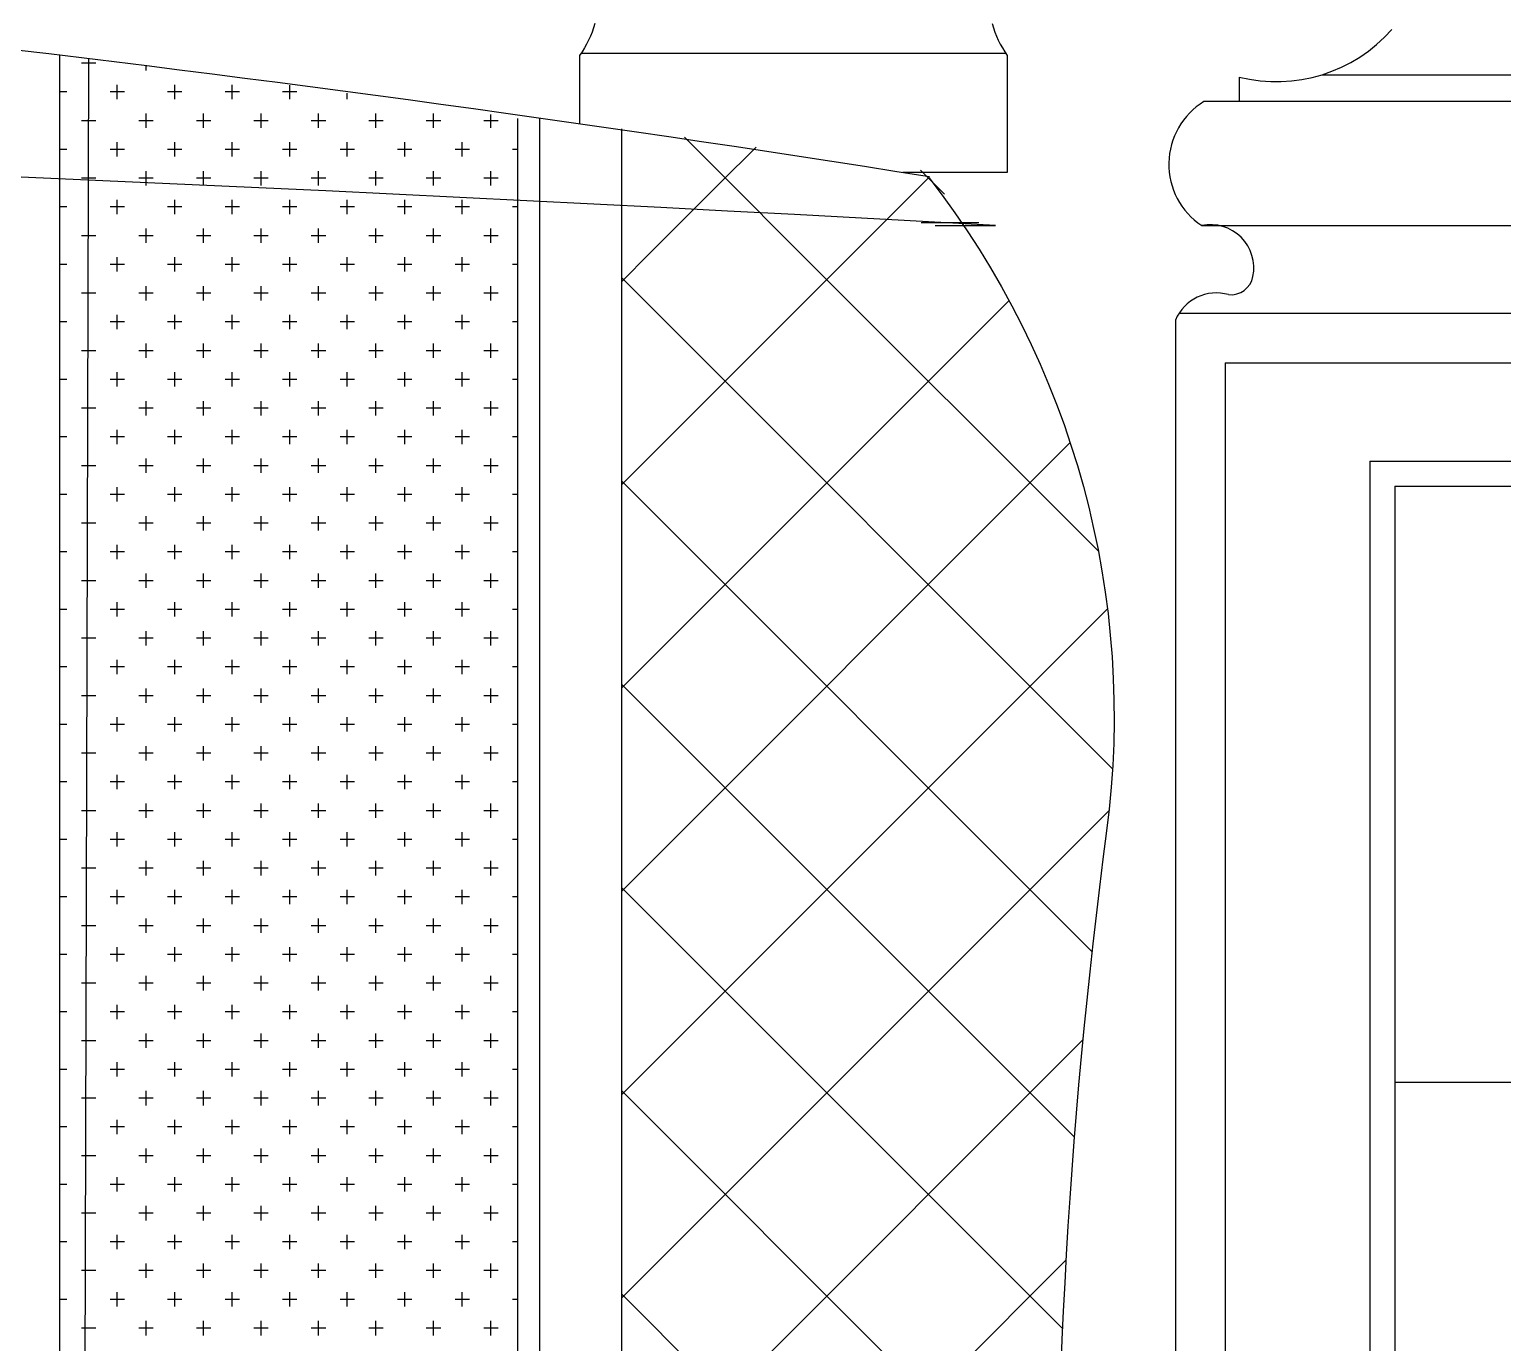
# Model space of a CAD drawing. Header units: inches. Extents: x 18.5 to 61, y 8.5 to 33.3.
# Drawn here: x 30.5342 to 30.8309, y 25.8211 to 26.0855 of the extents above; entities that cross this region are included whole.
import ezdxf

# ---------------------------------------------------------------- set-up
doc = ezdxf.new("R2010")
doc.units = ezdxf.units.IN
doc.header["$MEASUREMENT"] = 0
for name, color, linetype in [('02', 2, 'Continuous'), ('1', 1, 'Continuous'), ('4', 4, 'Continuous')]:
    doc.layers.add(name, color=color, linetype=linetype)

msp = doc.modelspace()

# ---------------------------------------------------------------- linework, layer by layer
at = {"layer": '02'}
for p, q in [((30.5402739370453, 26.08024508146543), (30.5402739370453, 25.56040659554044)), ((30.54614890285086, 26.07952593445868), (30.54470192047086, 25.56040659554044)), ((30.5475958854637, 26.07867800352603), (30.54470192047086, 26.07867800352603)), ((30.55772476328787, 26.0772310209714), (30.55772476328787, 26.07807404974216)), ((30.7945470187093, 26.07636230990381), (31.33278815110464, 26.07636230990381)), ((30.5519368333022, 26.0714430907529), (30.5519368333022, 26.07433705586215)), ((30.5635126937392, 26.0714430907529), (30.5635126937392, 26.07433705586215)), ((30.57508855417621, 26.0714430907529), (30.57508855417621, 26.07433705586215)), ((30.58666441461321, 26.0714430907529), (30.58666441461321, 26.07424137067489)), ((30.77783505699847, 26.07589091431789), (30.77783505699847, 26.07097888878986)), ((30.54180795524519, 26.07289007330753), (30.5402739370453, 26.07289007330753)), ((30.5533838156822, 26.07289007330753), (30.55048985068936, 26.07289007330753)), ((30.56495967611921, 26.07289007330753), (30.56206571112637, 26.07289007330753)), ((30.57653553655621, 26.07289007330753), (30.57364157156337, 26.07289007330753)), ((30.58811139722605, 26.07289007330753), (30.58521743200038, 26.07289007330753)), ((30.59824027505022, 26.0714430907529), (30.59824027505022, 26.07262692110005)), ((31.35658384870988, 26.07097888878986), (30.77075132087123, 26.07097888878986)), ((30.55772476328787, 26.06565516050529), (30.55772476328787, 26.06854912561455)), ((30.56930062395771, 26.06565516050529), (30.56930062395771, 26.06854912561455)), ((30.58087648439471, 26.06565516050529), (30.58087648439471, 26.06854912561455)), ((30.59245234483172, 26.06565516050529), (30.59245234483172, 26.06854912561455)), ((30.60402820526872, 26.06565516050529), (30.60402820526872, 26.06854912561455)), ((30.61560406570573, 26.06565516050529), (30.61560406570573, 26.06854912561455)), ((30.62717992637556, 26.06565516050529), (30.62717992637556, 26.06838667926701)), ((30.63254039210517, 26.06756918136586), (30.63254039210517, 25.56040659554044)), ((30.6369683752979, 26.06759616079132), (30.6369683752979, 25.56040659554044)), ((30.5475958854637, 26.06710214305992), (30.54470192047086, 26.06710214305992)), ((30.5591717459007, 26.06710214305992), (30.55627778090787, 26.06710214305992)), ((30.57074760657054, 26.06710214305992), (30.56785364134487, 26.06710214305992)), ((30.58232346700754, 26.06710214305992), (30.57942950178188, 26.06710214305992)), ((30.59389932744455, 26.06710214305992), (30.59100536221888, 26.06710214305992)), ((30.60547518788156, 26.06710214305992), (30.60258122265589, 26.06710214305992)), ((30.61705104831856, 26.06710214305992), (30.61415708309289, 26.06710214305992)), ((30.62862690875557, 26.06710214305992), (30.62573294376273, 26.06710214305992)), ((30.65344465628516, 26.06545046275921), (30.65344465628516, 25.56040659554044)), ((30.54180795524519, 26.06131421281231), (30.5402739370453, 26.06131421281231)), ((30.5533838156822, 26.06131421281231), (30.55048985068936, 26.06131421281231)), ((30.5519368333022, 26.05986723025769), (30.5519368333022, 26.06276119539604)), ((30.56495967611921, 26.06131421281231), (30.56206571112637, 26.06131421281231)), ((30.5635126937392, 26.05986723025769), (30.5635126937392, 26.06276119539604)), ((30.57653553655621, 26.06131421281231), (30.57364157156337, 26.06131421281231)), ((30.57508855417621, 26.05986723025769), (30.57508855417621, 26.06276119539604)), ((30.58811139722605, 26.06131421281231), (30.58521743200038, 26.06131421281231)), ((30.58666441461321, 26.05986723025769), (30.58666441461321, 26.06276119539604)), ((30.59968725766305, 26.06131421281231), (30.59679329243739, 26.06131421281231)), ((30.59824027505022, 26.05986723025769), (30.59824027505022, 26.06276119539604)), ((30.61126311810006, 26.06131421281231), (30.60836915310722, 26.06131421281231)), ((30.60981613548723, 26.05986723025769), (30.60981613548723, 26.06276119539604)), ((30.62283897853706, 26.06131421281231), (30.61994501354423, 26.06131421281231)), ((30.62139199592423, 26.05986723025769), (30.62139199592423, 26.06276119539604)), ((30.63254039210517, 26.06131421281231), (30.63152087398123, 26.06131421281231)), ((30.67540402954694, 26.05450802562616), (30.66615093976509, 26.06376111532069)), ((30.6733543054412, 26.05460486137515), (30.6805585137314, 26.06180906963625)), ((30.5475958854637, 26.05552628259381), (30.54470192047086, 26.05552628259381)), ((30.5591717459007, 26.05552628259381), (30.55627778090787, 26.05552628259381)), ((30.55772476328787, 26.05407930003918), (30.55772476328787, 26.05697326514844)), ((30.57074760657054, 26.05552628259381), (30.56785364134487, 26.05552628259381)), ((30.56930062395771, 26.05407930003918), (30.56930062395771, 26.05697326514844)), ((30.58232346700754, 26.05552628259381), (30.57942950178188, 26.05552628259381)), ((30.58087648439471, 26.05407930003918), (30.58087648439471, 26.05697326514844)), ((30.59389932744455, 26.05552628259381), (30.59100536221888, 26.05552628259381)), ((30.59245234483172, 26.05407930003918), (30.59245234483172, 26.05697326514844)), ((30.60547518788156, 26.05552628259381), (30.60258122265589, 26.05552628259381)), ((30.60402820526872, 26.05407930003918), (30.60402820526872, 26.05697326514844)), ((30.61705104831856, 26.05552628259381), (30.61415708309289, 26.05552628259381)), ((30.61560406570573, 26.05407930003918), (30.61560406570573, 26.05697326514844)), ((30.62862690875557, 26.05552628259381), (30.62573294376273, 26.05552628259381)), ((30.62717992637556, 26.05407930003918), (30.62717992637556, 26.05697326514844)), ((30.71232627413486, 26.05264998275295), (30.7153224308255, 26.05564613956)), ((30.71852181723591, 26.05231708510752), (30.71366216020909, 26.05717674219256)), ((30.65915359149006, 26.0404041473658), (30.6733543054412, 26.05460486137515)), ((30.68830202740867, 26.04161002776443), (30.67540402954694, 26.05450802562616)), ((30.70184666511853, 26.04217037388214), (30.71232627413486, 26.05264998275295)), ((30.54180795524519, 26.0497383523462), (30.5402739370453, 26.0497383523462)), ((30.5533838156822, 26.0497383523462), (30.55048985068936, 26.0497383523462)), ((30.5519368333022, 26.04829136979158), (30.5519368333022, 26.05118533490083)), ((30.56495967611921, 26.0497383523462), (30.56206571112637, 26.0497383523462)), ((30.5635126937392, 26.04829136979158), (30.5635126937392, 26.05118533490083)), ((30.57653553655621, 26.0497383523462), (30.57364157156337, 26.0497383523462)), ((30.57508855417621, 26.04829136979158), (30.57508855417621, 26.05118533490083)), ((30.58811139722605, 26.0497383523462), (30.58521743200038, 26.0497383523462)), ((30.58666441461321, 26.04829136979158), (30.58666441461321, 26.05118533490083)), ((30.59968725766305, 26.0497383523462), (30.59679329243739, 26.0497383523462)), ((30.59824027505022, 26.04829136979158), (30.59824027505022, 26.05118533490083)), ((30.61126311810006, 26.0497383523462), (30.60836915310722, 26.0497383523462)), ((30.60981613548723, 26.04829136979158), (30.60981613548723, 26.05118533490083)), ((30.62283897853706, 26.0497383523462), (30.61994501354423, 26.0497383523462)), ((30.62139199592423, 26.04829136979158), (30.62139199592423, 26.05118533490083)), ((30.63254039210517, 26.0497383523462), (30.63152087398123, 26.0497383523462)), ((30.5475958854637, 26.0439504221277), (30.54470192047086, 26.0439504221277)), ((30.5591717459007, 26.0439504221277), (30.55627778090787, 26.0439504221277)), ((30.55772476328787, 26.04250343957307), (30.55772476328787, 26.04539740468233)), ((30.57074760657054, 26.0439504221277), (30.56785364134487, 26.0439504221277)), ((30.56930062395771, 26.04250343957307), (30.56930062395771, 26.04539740468233)), ((30.58232346700754, 26.0439504221277), (30.57942950178188, 26.0439504221277)), ((30.58087648439471, 26.04250343957307), (30.58087648439471, 26.04539740468233)), ((30.59389932744455, 26.0439504221277), (30.59100536221888, 26.0439504221277)), ((30.59245234483172, 26.04250343957307), (30.59245234483172, 26.04539740468233)), ((30.60547518788156, 26.0439504221277), (30.60258122265589, 26.0439504221277)), ((30.60402820526872, 26.04250343957307), (30.60402820526872, 26.04539740468233)), ((30.61705104831856, 26.0439504221277), (30.61415708309289, 26.0439504221277)), ((30.61560406570573, 26.04250343957307), (30.61560406570573, 26.04539740468233)), ((30.62862690875557, 26.0439504221277), (30.62573294376273, 26.0439504221277)), ((30.62717992637556, 26.04250343957307), (30.62717992637556, 26.04539740468233)), ((30.77030319755216, 26.04597888879568), (31.35703197226178, 26.04597888879568)), ((30.65344465628516, 25.99376836484505), (30.70184666511853, 26.04217037388214)), ((30.74949075130064, 25.98042130390156), (30.68830202740867, 26.04161002776443)), ((30.54180795524519, 26.03816249188009), (30.5402739370453, 26.03816249188009)), ((30.5533838156822, 26.03816249188009), (30.55048985068936, 26.03816249188009)), ((30.5519368333022, 26.03671550932547), (30.5519368333022, 26.03960947443472)), ((30.56495967611921, 26.03816249188009), (30.56206571112637, 26.03816249188009)), ((30.5635126937392, 26.03671550932547), (30.5635126937392, 26.03960947443472)), ((30.57653553655621, 26.03816249188009), (30.57364157156337, 26.03816249188009)), ((30.57508855417621, 26.03671550932547), (30.57508855417621, 26.03960947443472)), ((30.58811139722605, 26.03816249188009), (30.58521743200038, 26.03816249188009)), ((30.58666441461321, 26.03671550932547), (30.58666441461321, 26.03960947443472)), ((30.59968725766305, 26.03816249188009), (30.59679329243739, 26.03816249188009)), ((30.59824027505022, 26.03671550932547), (30.59824027505022, 26.03960947443472)), ((30.61126311810006, 26.03816249188009), (30.60836915310722, 26.03816249188009)), ((30.60981613548723, 26.03671550932547), (30.60981613548723, 26.03960947443472)), ((30.62283897853706, 26.03816249188009), (30.61994501354423, 26.03816249188009)), ((30.62139199592423, 26.03671550932547), (30.62139199592423, 26.03960947443472)), ((30.63254039210517, 26.03816249188009), (30.63152087398123, 26.03816249188009)), ((30.65344465628516, 26.03469521204449), (30.65915359149006, 26.0404041473658)), ((30.75234173016873, 25.93664347774672), (30.65344465628516, 26.0355405517758)), ((30.5475958854637, 26.03237456163249), (30.54470192047086, 26.03237456163249)), ((30.5591717459007, 26.03237456163249), (30.55627778090787, 26.03237456163249)), ((30.55772476328787, 26.03092757907786), (30.55772476328787, 26.03382154421622)), ((30.57074760657054, 26.03237456163249), (30.56785364134487, 26.03237456163249)), ((30.56930062395771, 26.03092757907786), (30.56930062395771, 26.03382154421622)), ((30.58232346700754, 26.03237456163249), (30.57942950178188, 26.03237456163249)), ((30.58087648439471, 26.03092757907786), (30.58087648439471, 26.03382154421622)), ((30.59389932744455, 26.03237456163249), (30.59100536221888, 26.03237456163249)), ((30.59245234483172, 26.03092757907786), (30.59245234483172, 26.03382154421622)), ((30.60547518788156, 26.03237456163249), (30.60258122265589, 26.03237456163249)), ((30.60402820526872, 26.03092757907786), (30.60402820526872, 26.03382154421622)), ((30.61705104831856, 26.03237456163249), (30.61415708309289, 26.03237456163249)), ((30.61560406570573, 26.03092757907786), (30.61560406570573, 26.03382154421622)), ((30.62862690875557, 26.03237456163249), (30.62573294376273, 26.03237456163249)), ((30.62717992637556, 26.03092757907786), (30.62717992637556, 26.03382154421622)), ((30.65344465628516, 25.9528415176456), (30.7315000406212, 26.03089690215626)), ((30.54180795524519, 26.02658663141398), (30.5402739370453, 26.02658663141398)), ((30.5533838156822, 26.02658663141398), (30.55048985068936, 26.02658663141398)), ((30.5519368333022, 26.02513964885936), (30.5519368333022, 26.02803361396861)), ((30.56495967611921, 26.02658663141398), (30.56206571112637, 26.02658663141398)), ((30.5635126937392, 26.02513964885936), (30.5635126937392, 26.02803361396861)), ((30.57653553655621, 26.02658663141398), (30.57364157156337, 26.02658663141398)), ((30.57508855417621, 26.02513964885936), (30.57508855417621, 26.02803361396861)), ((30.58811139722605, 26.02658663141398), (30.58521743200038, 26.02658663141398)), ((30.58666441461321, 26.02513964885936), (30.58666441461321, 26.02803361396861)), ((30.59968725766305, 26.02658663141398), (30.59679329243739, 26.02658663141398)), ((30.59824027505022, 26.02513964885936), (30.59824027505022, 26.02803361396861)), ((30.61126311810006, 26.02658663141398), (30.60836915310722, 26.02658663141398)), ((30.60981613548723, 26.02513964885936), (30.60981613548723, 26.02803361396861)), ((30.62283897853706, 26.02658663141398), (30.61994501354423, 26.02658663141398)), ((30.62139199592423, 26.02513964885936), (30.62139199592423, 26.02803361396861)), ((30.63254039210517, 26.02658663141398), (30.63152087398123, 26.02658663141398)), ((30.76501917431381, 26.02696599457619), (30.76501917431381, 25.56040659554044)), ((30.76576872227963, 26.02837739641752), (31.36156644730147, 26.02837739641752)), ((30.5475958854637, 26.02079870116638), (30.54470192047086, 26.02079870116638)), ((30.5591717459007, 26.02079870116638), (30.55627778090787, 26.02079870116638)), ((30.55772476328787, 26.01935171861175), (30.55772476328787, 26.022245683721)), ((30.57074760657054, 26.02079870116638), (30.56785364134487, 26.02079870116638)), ((30.56930062395771, 26.01935171861175), (30.56930062395771, 26.022245683721)), ((30.58232346700754, 26.02079870116638), (30.57942950178188, 26.02079870116638)), ((30.58087648439471, 26.01935171861175), (30.58087648439471, 26.022245683721)), ((30.59389932744455, 26.02079870116638), (30.59100536221888, 26.02079870116638)), ((30.59245234483172, 26.01935171861175), (30.59245234483172, 26.022245683721)), ((30.60547518788156, 26.02079870116638), (30.60258122265589, 26.02079870116638)), ((30.60402820526872, 26.01935171861175), (30.60402820526872, 26.022245683721)), ((30.61705104831856, 26.02079870116638), (30.61415708309289, 26.02079870116638)), ((30.61560406570573, 26.01935171861175), (30.61560406570573, 26.022245683721)), ((30.62862690875557, 26.02079870116638), (30.62573294376273, 26.02079870116638)), ((30.62717992637556, 26.01935171861175), (30.62717992637556, 26.022245683721)), ((30.77501917409029, 26.01837739640821), (31.35231599549082, 26.01837739640821)), ((30.77501917409029, 26.01837739640821), (30.77501917409029, 25.63040659554742)), ((30.54180795524519, 26.01501077094787), (30.5402739370453, 26.01501077094787)), ((30.5533838156822, 26.01501077094787), (30.55048985068936, 26.01501077094787)), ((30.5519368333022, 26.01356378836415), (30.5519368333022, 26.0164577535025)), ((30.56495967611921, 26.01501077094787), (30.56206571112637, 26.01501077094787)), ((30.5635126937392, 26.01356378836415), (30.5635126937392, 26.0164577535025)), ((30.57653553655621, 26.01501077094787), (30.57364157156337, 26.01501077094787)), ((30.57508855417621, 26.01356378836415), (30.57508855417621, 26.0164577535025)), ((30.58811139722605, 26.01501077094787), (30.58521743200038, 26.01501077094787)), ((30.58666441461321, 26.01356378836415), (30.58666441461321, 26.0164577535025)), ((30.59968725766305, 26.01501077094787), (30.59679329243739, 26.01501077094787)), ((30.59824027505022, 26.01356378836415), (30.59824027505022, 26.0164577535025)), ((30.61126311810006, 26.01501077094787), (30.60836915310722, 26.01501077094787)), ((30.60981613548723, 26.01356378836415), (30.60981613548723, 26.0164577535025)), ((30.62283897853706, 26.01501077094787), (30.61994501354423, 26.01501077094787)), ((30.62139199592423, 26.01356378836415), (30.62139199592423, 26.0164577535025)), ((30.63254039210517, 26.01501077094787), (30.63152087398123, 26.01501077094787)), ((30.5475958854637, 26.00922284070027), (30.54470192047086, 26.00922284070027)), ((30.5591717459007, 26.00922284070027), (30.55627778090787, 26.00922284070027)), ((30.55772476328787, 26.00777585814564), (30.55772476328787, 26.01066982325489)), ((30.57074760657054, 26.00922284070027), (30.56785364134487, 26.00922284070027)), ((30.56930062395771, 26.00777585814564), (30.56930062395771, 26.01066982325489)), ((30.58232346700754, 26.00922284070027), (30.57942950178188, 26.00922284070027)), ((30.58087648439471, 26.00777585814564), (30.58087648439471, 26.01066982325489)), ((30.59389932744455, 26.00922284070027), (30.59100536221888, 26.00922284070027)), ((30.59245234483172, 26.00777585814564), (30.59245234483172, 26.01066982325489)), ((30.60547518788156, 26.00922284070027), (30.60258122265589, 26.00922284070027)), ((30.60402820526872, 26.00777585814564), (30.60402820526872, 26.01066982325489)), ((30.61705104831856, 26.00922284070027), (30.61415708309289, 26.00922284070027)), ((30.61560406570573, 26.00777585814564), (30.61560406570573, 26.01066982325489)), ((30.62862690875557, 26.00922284070027), (30.62573294376273, 26.00922284070027)), ((30.62717992637556, 26.00777585814564), (30.62717992637556, 26.01066982325489)), ((30.5519368333022, 26.00198792789804), (30.5519368333022, 26.00488189303639)), ((30.5635126937392, 26.00198792789804), (30.5635126937392, 26.00488189303639)), ((30.57508855417621, 26.00198792789804), (30.57508855417621, 26.00488189303639)), ((30.58666441461321, 26.00198792789804), (30.58666441461321, 26.00488189303639)), ((30.59824027505022, 26.00198792789804), (30.59824027505022, 26.00488189303639)), ((30.60981613548723, 26.00198792789804), (30.60981613548723, 26.00488189303639)), ((30.62139199592423, 26.00198792789804), (30.62139199592423, 26.00488189303639)), ((30.54180795524519, 26.00343491045266), (30.5402739370453, 26.00343491045266)), ((30.5533838156822, 26.00343491045266), (30.55048985068936, 26.00343491045266)), ((30.56495967611921, 26.00343491045266), (30.56206571112637, 26.00343491045266)), ((30.57653553655621, 26.00343491045266), (30.57364157156337, 26.00343491045266)), ((30.58811139722605, 26.00343491045266), (30.58521743200038, 26.00343491045266)), ((30.59968725766305, 26.00343491045266), (30.59679329243739, 26.00343491045266)), ((30.61126311810006, 26.00343491045266), (30.60836915310722, 26.00343491045266)), ((30.62283897853706, 26.00343491045266), (30.61994501354423, 26.00343491045266)), ((30.63254039210517, 26.00343491045266), (30.63152087398123, 26.00343491045266)), ((30.65344465628516, 25.91191467044616), (30.74381638422858, 26.00228639859331)), ((30.55772476328787, 25.99619999767953), (30.55772476328787, 25.99909396278878)), ((30.56930062395771, 25.99619999767953), (30.56930062395771, 25.99909396278878)), ((30.58087648439471, 25.99619999767953), (30.58087648439471, 25.99909396278878)), ((30.59245234483172, 25.99619999767953), (30.59245234483172, 25.99909396278878)), ((30.60402820526872, 25.99619999767953), (30.60402820526872, 25.99909396278878)), ((30.61560406570573, 25.99619999767953), (30.61560406570573, 25.99909396278878)), ((30.62717992637556, 25.99619999767953), (30.62717992637556, 25.99909396278878)), ((30.5475958854637, 25.99764698023416), (30.54470192047086, 25.99764698023416)), ((30.5591717459007, 25.99764698023416), (30.55627778090787, 25.99764698023416)), ((30.57074760657054, 25.99764698023416), (30.56785364134487, 25.99764698023416)), ((30.58232346700754, 25.99764698023416), (30.57942950178188, 25.99764698023416)), ((30.59389932744455, 25.99764698023416), (30.59100536221888, 25.99764698023416)), ((30.60547518788156, 25.99764698023416), (30.60258122265589, 25.99764698023416)), ((30.61705104831856, 25.99764698023416), (30.61415708309289, 25.99764698023416)), ((30.62862690875557, 25.99764698023416), (30.62573294376273, 25.99764698023416)), ((30.80416568938893, 25.99855818219573), (31.32316948019218, 25.99855818219573)), ((30.80416568938893, 25.99855818219573), (30.80416568938893, 25.63040659554742)), ((30.5519368333022, 25.99041206743193), (30.5519368333022, 25.99330603254118)), ((30.5635126937392, 25.99041206743193), (30.5635126937392, 25.99330603254118)), ((30.57508855417621, 25.99041206743193), (30.57508855417621, 25.99330603254118)), ((30.58666441461321, 25.99041206743193), (30.58666441461321, 25.99330603254118)), ((30.59824027505022, 25.99041206743193), (30.59824027505022, 25.99330603254118)), ((30.60981613548723, 25.99041206743193), (30.60981613548723, 25.99330603254118)), ((30.62139199592423, 25.99041206743193), (30.62139199592423, 25.99330603254118)), ((30.74819836776954, 25.89985999309199), (30.65344465628516, 25.99461370460546)), ((30.80916568951, 25.99355818219107), (31.31816948007111, 25.99355818219107)), ((30.80916568951, 25.99355818219107), (30.80916568951, 25.56040659554044)), ((30.54180795524519, 25.99185904998655), (30.5402739370453, 25.99185904998655)), ((30.5533838156822, 25.99185904998655), (30.55048985068936, 25.99185904998655)), ((30.56495967611921, 25.99185904998655), (30.56206571112637, 25.99185904998655)), ((30.57653553655621, 25.99185904998655), (30.57364157156337, 25.99185904998655)), ((30.58811139722605, 25.99185904998655), (30.58521743200038, 25.99185904998655)), ((30.59968725766305, 25.99185904998655), (30.59679329243739, 25.99185904998655)), ((30.61126311810006, 25.99185904998655), (30.60836915310722, 25.99185904998655)), ((30.62283897853706, 25.99185904998655), (30.61994501354423, 25.99185904998655)), ((30.63254039210517, 25.99185904998655), (30.63152087398123, 25.99185904998655)), ((30.55772476328787, 25.98462413718432), (30.55772476328787, 25.98751810232267)), ((30.56930062395771, 25.98462413718432), (30.56930062395771, 25.98751810232267)), ((30.58087648439471, 25.98462413718432), (30.58087648439471, 25.98751810232267)), ((30.59245234483172, 25.98462413718432), (30.59245234483172, 25.98751810232267)), ((30.60402820526872, 25.98462413718432), (30.60402820526872, 25.98751810232267)), ((30.61560406570573, 25.98462413718432), (30.61560406570573, 25.98751810232267)), ((30.62717992637556, 25.98462413718432), (30.62717992637556, 25.98751810232267)), ((30.5475958854637, 25.98607111976805), (30.54470192047086, 25.98607111976805)), ((30.5591717459007, 25.98607111976805), (30.55627778090787, 25.98607111976805)), ((30.57074760657054, 25.98607111976805), (30.56785364134487, 25.98607111976805)), ((30.58232346700754, 25.98607111976805), (30.57942950178188, 25.98607111976805)), ((30.59389932744455, 25.98607111976805), (30.59100536221888, 25.98607111976805)), ((30.60547518788156, 25.98607111976805), (30.60258122265589, 25.98607111976805)), ((30.61705104831856, 25.98607111976805), (30.61415708309289, 25.98607111976805)), ((30.62862690875557, 25.98607111976805), (30.62573294376273, 25.98607111976805)), ((30.5519368333022, 25.97883620696582), (30.5519368333022, 25.98173017207507)), ((30.5635126937392, 25.97883620696582), (30.5635126937392, 25.98173017207507)), ((30.57508855417621, 25.97883620696582), (30.57508855417621, 25.98173017207507)), ((30.58666441461321, 25.97883620696582), (30.58666441461321, 25.98173017207507)), ((30.59824027505022, 25.97883620696582), (30.59824027505022, 25.98173017207507)), ((30.60981613548723, 25.97883620696582), (30.60981613548723, 25.98173017207507)), ((30.62139199592423, 25.97883620696582), (30.62139199592423, 25.98173017207507)), ((30.54180795524519, 25.98028318952044), (30.5402739370453, 25.98028318952044)), ((30.5533838156822, 25.98028318952044), (30.55048985068936, 25.98028318952044)), ((30.56495967611921, 25.98028318952044), (30.56206571112637, 25.98028318952044)), ((30.57653553655621, 25.98028318952044), (30.57364157156337, 25.98028318952044)), ((30.58811139722605, 25.98028318952044), (30.58521743200038, 25.98028318952044)), ((30.59968725766305, 25.98028318952044), (30.59679329243739, 25.98028318952044)), ((30.61126311810006, 25.98028318952044), (30.60836915310722, 25.98028318952044)), ((30.62283897853706, 25.98028318952044), (30.61994501354423, 25.98028318952044)), ((30.63254039210517, 25.98028318952044), (30.63152087398123, 25.98028318952044)), ((30.55772476328787, 25.97304827671821), (30.55772476328787, 25.97594224185656)), ((30.56930062395771, 25.97304827671821), (30.56930062395771, 25.97594224185656)), ((30.58087648439471, 25.97304827671821), (30.58087648439471, 25.97594224185656)), ((30.59245234483172, 25.97304827671821), (30.59245234483172, 25.97594224185656)), ((30.60402820526872, 25.97304827671821), (30.60402820526872, 25.97594224185656)), ((30.61560406570573, 25.97304827671821), (30.61560406570573, 25.97594224185656)), ((30.62717992637556, 25.97304827671821), (30.62717992637556, 25.97594224185656)), ((30.5475958854637, 25.97449525927284), (30.54470192047086, 25.97449525927284)), ((30.5591717459007, 25.97449525927284), (30.55627778090787, 25.97449525927284)), ((30.57074760657054, 25.97449525927284), (30.56785364134487, 25.97449525927284)), ((30.58232346700754, 25.97449525927284), (30.57942950178188, 25.97449525927284)), ((30.59389932744455, 25.97449525927284), (30.59100536221888, 25.97449525927284)), ((30.60547518788156, 25.97449525927284), (30.60258122265589, 25.97449525927284)), ((30.61705104831856, 25.97449525927284), (30.61415708309289, 25.97449525927284)), ((30.62862690875557, 25.97449525927284), (30.62573294376273, 25.97449525927284)), ((30.5519368333022, 25.96726034649971), (30.5519368333022, 25.97015431160896)), ((30.5635126937392, 25.96726034649971), (30.5635126937392, 25.97015431160896)), ((30.57508855417621, 25.96726034649971), (30.57508855417621, 25.97015431160896)), ((30.58666441461321, 25.96726034649971), (30.58666441461321, 25.97015431160896)), ((30.59824027505022, 25.96726034649971), (30.59824027505022, 25.97015431160896)), ((30.60981613548723, 25.96726034649971), (30.60981613548723, 25.97015431160896)), ((30.62139199592423, 25.96726034649971), (30.62139199592423, 25.97015431160896)), ((30.54180795524519, 25.96870732905433), (30.5402739370453, 25.96870732905433)), ((30.5533838156822, 25.96870732905433), (30.55048985068936, 25.96870732905433)), ((30.56495967611921, 25.96870732905433), (30.56206571112637, 25.96870732905433)), ((30.57653553655621, 25.96870732905433), (30.57364157156337, 25.96870732905433)), ((30.58811139722605, 25.96870732905433), (30.58521743200038, 25.96870732905433)), ((30.59968725766305, 25.96870732905433), (30.59679329243739, 25.96870732905433)), ((30.61126311810006, 25.96870732905433), (30.60836915310722, 25.96870732905433)), ((30.62283897853706, 25.96870732905433), (30.61994501354423, 25.96870732905433)), ((30.63254039210517, 25.96870732905433), (30.63152087398123, 25.96870732905433)), ((30.65344465628516, 25.87098782327582), (30.75131615868088, 25.96885932584616)), ((30.55772476328787, 25.9614724162521), (30.55772476328787, 25.96436638136135)), ((30.56930062395771, 25.9614724162521), (30.56930062395771, 25.96436638136135)), ((30.58087648439471, 25.9614724162521), (30.58087648439471, 25.96436638136135)), ((30.59245234483172, 25.9614724162521), (30.59245234483172, 25.96436638136135)), ((30.60402820526872, 25.9614724162521), (30.60402820526872, 25.96436638136135)), ((30.61560406570573, 25.9614724162521), (30.61560406570573, 25.96436638136135)), ((30.62717992637556, 25.9614724162521), (30.62717992637556, 25.96436638136135)), ((30.5475958854637, 25.96291939880673), (30.54470192047086, 25.96291939880673)), ((30.5591717459007, 25.96291939880673), (30.55627778090787, 25.96291939880673)), ((30.57074760657054, 25.96291939880673), (30.56785364134487, 25.96291939880673)), ((30.58232346700754, 25.96291939880673), (30.57942950178188, 25.96291939880673)), ((30.59389932744455, 25.96291939880673), (30.59100536221888, 25.96291939880673)), ((30.60547518788156, 25.96291939880673), (30.60258122265589, 25.96291939880673)), ((30.61705104831856, 25.96291939880673), (30.61415708309289, 25.96291939880673)), ((30.62862690875557, 25.96291939880673), (30.62573294376273, 25.96291939880673)), ((30.5519368333022, 25.95568448600449), (30.5519368333022, 25.95857845114285)), ((30.5635126937392, 25.95568448600449), (30.5635126937392, 25.95857845114285)), ((30.57508855417621, 25.95568448600449), (30.57508855417621, 25.95857845114285)), ((30.58666441461321, 25.95568448600449), (30.58666441461321, 25.95857845114285)), ((30.59824027505022, 25.95568448600449), (30.59824027505022, 25.95857845114285)), ((30.60981613548723, 25.95568448600449), (30.60981613548723, 25.95857845114285)), ((30.62139199592423, 25.95568448600449), (30.62139199592423, 25.95857845114285)), ((30.54180795524519, 25.95713146858822), (30.5402739370453, 25.95713146858822)), ((30.5533838156822, 25.95713146858822), (30.55048985068936, 25.95713146858822)), ((30.56495967611921, 25.95713146858822), (30.56206571112637, 25.95713146858822)), ((30.57653553655621, 25.95713146858822), (30.57364157156337, 25.95713146858822)), ((30.58811139722605, 25.95713146858822), (30.58521743200038, 25.95713146858822)), ((30.59968725766305, 25.95713146858822), (30.59679329243739, 25.95713146858822)), ((30.61126311810006, 25.95713146858822), (30.60836915310722, 25.95713146858822)), ((30.62283897853706, 25.95713146858822), (30.61994501354423, 25.95713146858822)), ((30.63254039210517, 25.95713146858822), (30.63152087398123, 25.95713146858822)), ((30.55772476328787, 25.94989655578599), (30.55772476328787, 25.95279052089524)), ((30.56930062395771, 25.94989655578599), (30.56930062395771, 25.95279052089524)), ((30.58087648439471, 25.94989655578599), (30.58087648439471, 25.95279052089524)), ((30.59245234483172, 25.94989655578599), (30.59245234483172, 25.95279052089524)), ((30.60402820526872, 25.94989655578599), (30.60402820526872, 25.95279052089524)), ((30.61560406570573, 25.94989655578599), (30.61560406570573, 25.95279052089524)), ((30.62717992637556, 25.94989655578599), (30.62717992637556, 25.95279052089524)), ((30.74466034478758, 25.86247116878719), (30.65344465628516, 25.95368685740602)), ((30.5475958854637, 25.95134353834062), (30.54470192047086, 25.95134353834062)), ((30.5591717459007, 25.95134353834062), (30.55627778090787, 25.95134353834062)), ((30.57074760657054, 25.95134353834062), (30.56785364134487, 25.95134353834062)), ((30.58232346700754, 25.95134353834062), (30.57942950178188, 25.95134353834062)), ((30.59389932744455, 25.95134353834062), (30.59100536221888, 25.95134353834062)), ((30.60547518788156, 25.95134353834062), (30.60258122265589, 25.95134353834062)), ((30.61705104831856, 25.95134353834062), (30.61415708309289, 25.95134353834062)), ((30.62862690875557, 25.95134353834062), (30.62573294376273, 25.95134353834062)), ((30.54180795524519, 25.94555560809301), (30.5402739370453, 25.94555560809301)), ((30.5533838156822, 25.94555560809301), (30.55048985068936, 25.94555560809301)), ((30.5519368333022, 25.94410862553838), (30.5519368333022, 25.94700259067674)), ((30.56495967611921, 25.94555560809301), (30.56206571112637, 25.94555560809301)), ((30.5635126937392, 25.94410862553838), (30.5635126937392, 25.94700259067674)), ((30.57653553655621, 25.94555560809301), (30.57364157156337, 25.94555560809301)), ((30.57508855417621, 25.94410862553838), (30.57508855417621, 25.94700259067674)), ((30.58811139722605, 25.94555560809301), (30.58521743200038, 25.94555560809301)), ((30.58666441461321, 25.94410862553838), (30.58666441461321, 25.94700259067674)), ((30.59968725766305, 25.94555560809301), (30.59679329243739, 25.94555560809301)), ((30.59824027505022, 25.94410862553838), (30.59824027505022, 25.94700259067674)), ((30.61126311810006, 25.94555560809301), (30.60836915310722, 25.94555560809301)), ((30.60981613548723, 25.94410862553838), (30.60981613548723, 25.94700259067674)), ((30.62283897853706, 25.94555560809301), (30.61994501354423, 25.94555560809301)), ((30.62139199592423, 25.94410862553838), (30.62139199592423, 25.94700259067674)), ((30.63254039210517, 25.94555560809301), (30.63152087398123, 25.94555560809301)), ((30.5475958854637, 25.93976767787451), (30.54470192047086, 25.93976767787451)), ((30.5591717459007, 25.93976767787451), (30.55627778090787, 25.93976767787451)), ((30.55772476328787, 25.93832069531988), (30.55772476328787, 25.94121466042913)), ((30.57074760657054, 25.93976767787451), (30.56785364134487, 25.93976767787451)), ((30.56930062395771, 25.93832069531988), (30.56930062395771, 25.94121466042913)), ((30.58232346700754, 25.93976767787451), (30.57942950178188, 25.93976767787451)), ((30.58087648439471, 25.93832069531988), (30.58087648439471, 25.94121466042913)), ((30.59389932744455, 25.93976767787451), (30.59100536221888, 25.93976767787451)), ((30.59245234483172, 25.93832069531988), (30.59245234483172, 25.94121466042913)), ((30.60547518788156, 25.93976767787451), (30.60258122265589, 25.93976767787451)), ((30.60402820526872, 25.93832069531988), (30.60402820526872, 25.94121466042913)), ((30.61705104831856, 25.93976767787451), (30.61415708309289, 25.93976767787451)), ((30.61560406570573, 25.93832069531988), (30.61560406570573, 25.94121466042913)), ((30.62862690875557, 25.93976767787451), (30.62573294376273, 25.93976767787451)), ((30.62717992637556, 25.93832069531988), (30.62717992637556, 25.94121466042913)), ((30.54180795524519, 25.9339797476269), (30.5402739370453, 25.9339797476269)), ((30.5533838156822, 25.9339797476269), (30.55048985068936, 25.9339797476269)), ((30.5519368333022, 25.93253276507227), (30.5519368333022, 25.93542673018153)), ((30.56495967611921, 25.9339797476269), (30.56206571112637, 25.9339797476269)), ((30.5635126937392, 25.93253276507227), (30.5635126937392, 25.93542673018153)), ((30.57653553655621, 25.9339797476269), (30.57364157156337, 25.9339797476269)), ((30.57508855417621, 25.93253276507227), (30.57508855417621, 25.93542673018153)), ((30.58811139722605, 25.9339797476269), (30.58521743200038, 25.9339797476269)), ((30.58666441461321, 25.93253276507227), (30.58666441461321, 25.93542673018153)), ((30.59968725766305, 25.9339797476269), (30.59679329243739, 25.9339797476269)), ((30.59824027505022, 25.93253276507227), (30.59824027505022, 25.93542673018153)), ((30.61126311810006, 25.9339797476269), (30.60836915310722, 25.9339797476269)), ((30.60981613548723, 25.93253276507227), (30.60981613548723, 25.93542673018153)), ((30.62283897853706, 25.9339797476269), (30.61994501354423, 25.9339797476269)), ((30.62139199592423, 25.93253276507227), (30.62139199592423, 25.93542673018153)), ((30.63254039210517, 25.9339797476269), (30.63152087398123, 25.9339797476269)), ((30.5475958854637, 25.9281918174084), (30.54470192047086, 25.9281918174084)), ((30.5591717459007, 25.9281918174084), (30.55627778090787, 25.9281918174084)), ((30.55772476328787, 25.92674483482467), (30.55772476328787, 25.92963879996302)), ((30.57074760657054, 25.9281918174084), (30.56785364134487, 25.9281918174084)), ((30.56930062395771, 25.92674483482467), (30.56930062395771, 25.92963879996302)), ((30.58232346700754, 25.9281918174084), (30.57942950178188, 25.9281918174084)), ((30.58087648439471, 25.92674483482467), (30.58087648439471, 25.92963879996302)), ((30.59389932744455, 25.9281918174084), (30.59100536221888, 25.9281918174084)), ((30.59245234483172, 25.92674483482467), (30.59245234483172, 25.92963879996302)), ((30.60547518788156, 25.9281918174084), (30.60258122265589, 25.9281918174084)), ((30.60402820526872, 25.92674483482467), (30.60402820526872, 25.92963879996302)), ((30.61705104831856, 25.9281918174084), (30.61415708309289, 25.9281918174084)), ((30.61560406570573, 25.92674483482467), (30.61560406570573, 25.92963879996302)), ((30.62862690875557, 25.9281918174084), (30.62573294376273, 25.9281918174084)), ((30.62717992637556, 25.92674483482467), (30.62717992637556, 25.92963879996302)), ((30.65344465628516, 25.83006097607637), (30.75163871759799, 25.9282550374183)), ((30.54180795524519, 25.92240388716079), (30.5402739370453, 25.92240388716079)), ((30.5533838156822, 25.92240388716079), (30.55048985068936, 25.92240388716079)), ((30.5519368333022, 25.92095690460616), (30.5519368333022, 25.92385086971542)), ((30.56495967611921, 25.92240388716079), (30.56206571112637, 25.92240388716079)), ((30.5635126937392, 25.92095690460616), (30.5635126937392, 25.92385086971542)), ((30.57653553655621, 25.92240388716079), (30.57364157156337, 25.92240388716079)), ((30.57508855417621, 25.92095690460616), (30.57508855417621, 25.92385086971542)), ((30.58811139722605, 25.92240388716079), (30.58521743200038, 25.92240388716079)), ((30.58666441461321, 25.92095690460616), (30.58666441461321, 25.92385086971542)), ((30.59968725766305, 25.92240388716079), (30.59679329243739, 25.92240388716079)), ((30.59824027505022, 25.92095690460616), (30.59824027505022, 25.92385086971542)), ((30.61126311810006, 25.92240388716079), (30.60836915310722, 25.92240388716079)), ((30.60981613548723, 25.92095690460616), (30.60981613548723, 25.92385086971542)), ((30.62283897853706, 25.92240388716079), (30.61994501354423, 25.92240388716079)), ((30.62139199592423, 25.92095690460616), (30.62139199592423, 25.92385086971542)), ((30.63254039210517, 25.92240388716079), (30.63152087398123, 25.92240388716079)), ((30.5475958854637, 25.91661595691318), (30.54470192047086, 25.91661595691318)), ((30.5591717459007, 25.91661595691318), (30.55627778090787, 25.91661595691318)), ((30.55772476328787, 25.91516897435856), (30.55772476328787, 25.91806293946781)), ((30.57074760657054, 25.91661595691318), (30.56785364134487, 25.91661595691318)), ((30.56930062395771, 25.91516897435856), (30.56930062395771, 25.91806293946781)), ((30.58232346700754, 25.91661595691318), (30.57942950178188, 25.91661595691318)), ((30.58087648439471, 25.91516897435856), (30.58087648439471, 25.91806293946781)), ((30.59389932744455, 25.91661595691318), (30.59100536221888, 25.91661595691318)), ((30.59245234483172, 25.91516897435856), (30.59245234483172, 25.91806293946781)), ((30.60547518788156, 25.91661595691318), (30.60258122265589, 25.91661595691318)), ((30.60402820526872, 25.91516897435856), (30.60402820526872, 25.91806293946781)), ((30.61705104831856, 25.91661595691318), (30.61415708309289, 25.91661595691318)), ((30.61560406570573, 25.91516897435856), (30.61560406570573, 25.91806293946781)), ((30.62862690875557, 25.91661595691318), (30.62573294376273, 25.91661595691318)), ((30.62717992637556, 25.91516897435856), (30.62717992637556, 25.91806293946781)), ((30.54180795524519, 25.91082802669468), (30.5402739370453, 25.91082802669468)), ((30.5533838156822, 25.91082802669468), (30.55048985068936, 25.91082802669468)), ((30.5519368333022, 25.90938104414005), (30.5519368333022, 25.91227500924931)), ((30.56495967611921, 25.91082802669468), (30.56206571112637, 25.91082802669468)), ((30.5635126937392, 25.90938104414005), (30.5635126937392, 25.91227500924931)), ((30.57653553655621, 25.91082802669468), (30.57364157156337, 25.91082802669468)), ((30.57508855417621, 25.90938104414005), (30.57508855417621, 25.91227500924931)), ((30.58811139722605, 25.91082802669468), (30.58521743200038, 25.91082802669468)), ((30.58666441461321, 25.90938104414005), (30.58666441461321, 25.91227500924931)), ((30.59968725766305, 25.91082802669468), (30.59679329243739, 25.91082802669468)), ((30.59824027505022, 25.90938104414005), (30.59824027505022, 25.91227500924931)), ((30.61126311810006, 25.91082802669468), (30.60836915310722, 25.91082802669468)), ((30.60981613548723, 25.90938104414005), (30.60981613548723, 25.91227500924931)), ((30.62283897853706, 25.91082802669468), (30.61994501354423, 25.91082802669468)), ((30.62139199592423, 25.90938104414005), (30.62139199592423, 25.91227500924931)), ((30.63254039210517, 25.91082802669468), (30.63152087398123, 25.91082802669468)), ((30.74227327748452, 25.8239313888617), (30.65344465628516, 25.91276001020658)), ((30.5475958854637, 25.90504009644707), (30.54470192047086, 25.90504009644707)), ((30.5591717459007, 25.90504009644707), (30.55627778090787, 25.90504009644707)), ((30.55772476328787, 25.90359311389245), (30.55772476328787, 25.9064870790017)), ((30.57074760657054, 25.90504009644707), (30.56785364134487, 25.90504009644707)), ((30.56930062395771, 25.90359311389245), (30.56930062395771, 25.9064870790017)), ((30.58232346700754, 25.90504009644707), (30.57942950178188, 25.90504009644707)), ((30.58087648439471, 25.90359311389245), (30.58087648439471, 25.9064870790017)), ((30.59389932744455, 25.90504009644707), (30.59100536221888, 25.90504009644707)), ((30.59245234483172, 25.90359311389245), (30.59245234483172, 25.9064870790017)), ((30.60547518788156, 25.90504009644707), (30.60258122265589, 25.90504009644707)), ((30.60402820526872, 25.90359311389245), (30.60402820526872, 25.9064870790017)), ((30.61705104831856, 25.90504009644707), (30.61415708309289, 25.90504009644707)), ((30.61560406570573, 25.90359311389245), (30.61560406570573, 25.9064870790017)), ((30.62862690875557, 25.90504009644707), (30.62573294376273, 25.90504009644707)), ((30.62717992637556, 25.90359311389245), (30.62717992637556, 25.9064870790017)), ((30.54180795524519, 25.89925216622857), (30.5402739370453, 25.89925216622857)), ((30.5533838156822, 25.89925216622857), (30.55048985068936, 25.89925216622857)), ((30.5519368333022, 25.89780518364484), (30.5519368333022, 25.9006991487832)), ((30.56495967611921, 25.89925216622857), (30.56206571112637, 25.89925216622857)), ((30.5635126937392, 25.89780518364484), (30.5635126937392, 25.9006991487832)), ((30.57653553655621, 25.89925216622857), (30.57364157156337, 25.89925216622857)), ((30.57508855417621, 25.89780518364484), (30.57508855417621, 25.9006991487832)), ((30.58811139722605, 25.89925216622857), (30.58521743200038, 25.89925216622857)), ((30.58666441461321, 25.89780518364484), (30.58666441461321, 25.9006991487832)), ((30.59968725766305, 25.89925216622857), (30.59679329243739, 25.89925216622857)), ((30.59824027505022, 25.89780518364484), (30.59824027505022, 25.9006991487832)), ((30.61126311810006, 25.89925216622857), (30.60836915310722, 25.89925216622857)), ((30.60981613548723, 25.89780518364484), (30.60981613548723, 25.9006991487832)), ((30.62283897853706, 25.89925216622857), (30.61994501354423, 25.89925216622857)), ((30.62139199592423, 25.89780518364484), (30.62139199592423, 25.9006991487832)), ((30.63254039210517, 25.89925216622857), (30.63152087398123, 25.89925216622857)), ((30.5475958854637, 25.89346423598096), (30.54470192047086, 25.89346423598096)), ((30.5591717459007, 25.89346423598096), (30.55627778090787, 25.89346423598096)), ((30.55772476328787, 25.89201725342634), (30.55772476328787, 25.89491121853559)), ((30.57074760657054, 25.89346423598096), (30.56785364134487, 25.89346423598096)), ((30.56930062395771, 25.89201725342634), (30.56930062395771, 25.89491121853559)), ((30.58232346700754, 25.89346423598096), (30.57942950178188, 25.89346423598096)), ((30.58087648439471, 25.89201725342634), (30.58087648439471, 25.89491121853559)), ((30.59389932744455, 25.89346423598096), (30.59100536221888, 25.89346423598096)), ((30.59245234483172, 25.89201725342634), (30.59245234483172, 25.89491121853559)), ((30.60547518788156, 25.89346423598096), (30.60258122265589, 25.89346423598096)), ((30.60402820526872, 25.89201725342634), (30.60402820526872, 25.89491121853559)), ((30.61705104831856, 25.89346423598096), (30.61415708309289, 25.89346423598096)), ((30.61560406570573, 25.89201725342634), (30.61560406570573, 25.89491121853559)), ((30.62862690875557, 25.89346423598096), (30.62573294376273, 25.89346423598096)), ((30.62717992637556, 25.89201725342634), (30.62717992637556, 25.89491121853559)), ((30.54180795524519, 25.88767630573336), (30.5402739370453, 25.88767630573336)), ((30.5533838156822, 25.88767630573336), (30.55048985068936, 25.88767630573336)), ((30.5519368333022, 25.88622932317873), (30.5519368333022, 25.88912328828798)), ((30.56495967611921, 25.88767630573336), (30.56206571112637, 25.88767630573336)), ((30.5635126937392, 25.88622932317873), (30.5635126937392, 25.88912328828798)), ((30.57653553655621, 25.88767630573336), (30.57364157156337, 25.88767630573336)), ((30.57508855417621, 25.88622932317873), (30.57508855417621, 25.88912328828798)), ((30.58811139722605, 25.88767630573336), (30.58521743200038, 25.88767630573336)), ((30.58666441461321, 25.88622932317873), (30.58666441461321, 25.88912328828798)), ((30.59968725766305, 25.88767630573336), (30.59679329243739, 25.88767630573336)), ((30.59824027505022, 25.88622932317873), (30.59824027505022, 25.88912328828798)), ((30.61126311810006, 25.88767630573336), (30.60836915310722, 25.88767630573336)), ((30.60981613548723, 25.88622932317873), (30.60981613548723, 25.88912328828798)), ((30.62283897853706, 25.88767630573336), (30.61994501354423, 25.88767630573336)), ((30.62139199592423, 25.88622932317873), (30.62139199592423, 25.88912328828798)), ((30.63254039210517, 25.88767630573336), (30.63152087398123, 25.88767630573336)), ((30.55772476328787, 25.88044139296023), (30.55772476328787, 25.88333535806948)), ((30.56930062395771, 25.88044139296023), (30.56930062395771, 25.88333535806948)), ((30.58087648439471, 25.88044139296023), (30.58087648439471, 25.88333535806948)), ((30.59245234483172, 25.88044139296023), (30.59245234483172, 25.88333535806948)), ((30.60402820526872, 25.88044139296023), (30.60402820526872, 25.88333535806948)), ((30.61560406570573, 25.88044139296023), (30.61560406570573, 25.88333535806948)), ((30.62717992637556, 25.88044139296023), (30.62717992637556, 25.88333535806948)), ((30.5475958854637, 25.88188837551485), (30.54470192047086, 25.88188837551485)), ((30.5591717459007, 25.88188837551485), (30.55627778090787, 25.88188837551485)), ((30.57074760657054, 25.88188837551485), (30.56785364134487, 25.88188837551485)), ((30.58232346700754, 25.88188837551485), (30.57942950178188, 25.88188837551485)), ((30.59389932744455, 25.88188837551485), (30.59100536221888, 25.88188837551485)), ((30.60547518788156, 25.88188837551485), (30.60258122265589, 25.88188837551485)), ((30.61705104831856, 25.88188837551485), (30.61415708309289, 25.88188837551485)), ((30.62862690875557, 25.88188837551485), (30.62573294376273, 25.88188837551485)), ((30.65344465628516, 25.78913412887693), (30.74636248952959, 25.88205196220867)), ((30.5519368333022, 25.87465346271262), (30.5519368333022, 25.87754742782187)), ((30.5635126937392, 25.87465346271262), (30.5635126937392, 25.87754742782187)), ((30.57508855417621, 25.87465346271262), (30.57508855417621, 25.87754742782187)), ((30.58666441461321, 25.87465346271262), (30.58666441461321, 25.87754742782187)), ((30.59824027505022, 25.87465346271262), (30.59824027505022, 25.87754742782187)), ((30.60981613548723, 25.87465346271262), (30.60981613548723, 25.87754742782187)), ((30.62139199592423, 25.87465346271262), (30.62139199592423, 25.87754742782187)), ((30.54180795524519, 25.87610044526725), (30.5402739370453, 25.87610044526725)), ((30.5533838156822, 25.87610044526725), (30.55048985068936, 25.87610044526725)), ((30.56495967611921, 25.87610044526725), (30.56206571112637, 25.87610044526725)), ((30.57653553655621, 25.87610044526725), (30.57364157156337, 25.87610044526725)), ((30.58811139722605, 25.87610044526725), (30.58521743200038, 25.87610044526725)), ((30.59968725766305, 25.87610044526725), (30.59679329243739, 25.87610044526725)), ((30.61126311810006, 25.87610044526725), (30.60836915310722, 25.87610044526725)), ((30.62283897853706, 25.87610044526725), (30.61994501354423, 25.87610044526725)), ((30.63254039210517, 25.87610044526725), (30.63152087398123, 25.87610044526725)), ((30.55772476328787, 25.86886553246502), (30.55772476328787, 25.87175949760337)), ((30.56930062395771, 25.86886553246502), (30.56930062395771, 25.87175949760337)), ((30.58087648439471, 25.86886553246502), (30.58087648439471, 25.87175949760337)), ((30.59245234483172, 25.86886553246502), (30.59245234483172, 25.87175949760337)), ((30.60402820526872, 25.86886553246502), (30.60402820526872, 25.87175949760337)), ((30.61560406570573, 25.86886553246502), (30.61560406570573, 25.87175949760337)), ((30.62717992637556, 25.86886553246502), (30.62717992637556, 25.87175949760337)), ((30.74114244209852, 25.78413537699004), (30.65344465628516, 25.87183316303624)), ((30.80916568951, 25.87355818219573), (31.31816948007111, 25.87355818219573)), ((30.5475958854637, 25.87031251501964), (30.54470192047086, 25.87031251501964)), ((30.5591717459007, 25.87031251501964), (30.55627778090787, 25.87031251501964)), ((30.57074760657054, 25.87031251501964), (30.56785364134487, 25.87031251501964)), ((30.58232346700754, 25.87031251501964), (30.57942950178188, 25.87031251501964)), ((30.59389932744455, 25.87031251501964), (30.59100536221888, 25.87031251501964)), ((30.60547518788156, 25.87031251501964), (30.60258122265589, 25.87031251501964)), ((30.61705104831856, 25.87031251501964), (30.61415708309289, 25.87031251501964)), ((30.62862690875557, 25.87031251501964), (30.62573294376273, 25.87031251501964)), ((30.5519368333022, 25.86307760224651), (30.5519368333022, 25.86597156735576)), ((30.5635126937392, 25.86307760224651), (30.5635126937392, 25.86597156735576)), ((30.57508855417621, 25.86307760224651), (30.57508855417621, 25.86597156735576)), ((30.58666441461321, 25.86307760224651), (30.58666441461321, 25.86597156735576)), ((30.59824027505022, 25.86307760224651), (30.59824027505022, 25.86597156735576)), ((30.60981613548723, 25.86307760224651), (30.60981613548723, 25.86597156735576)), ((30.62139199592423, 25.86307760224651), (30.62139199592423, 25.86597156735576)), ((30.54180795524519, 25.86452458480114), (30.5402739370453, 25.86452458480114)), ((30.5533838156822, 25.86452458480114), (30.55048985068936, 25.86452458480114)), ((30.56495967611921, 25.86452458480114), (30.56206571112637, 25.86452458480114)), ((30.57653553655621, 25.86452458480114), (30.57364157156337, 25.86452458480114)), ((30.58811139722605, 25.86452458480114), (30.58521743200038, 25.86452458480114)), ((30.59968725766305, 25.86452458480114), (30.59679329243739, 25.86452458480114)), ((30.61126311810006, 25.86452458480114), (30.60836915310722, 25.86452458480114)), ((30.62283897853706, 25.86452458480114), (30.61994501354423, 25.86452458480114)), ((30.63254039210517, 25.86452458480114), (30.63152087398123, 25.86452458480114)), ((30.55772476328787, 25.85728967199891), (30.55772476328787, 25.86018363710816)), ((30.56930062395771, 25.85728967199891), (30.56930062395771, 25.86018363710816)), ((30.58087648439471, 25.85728967199891), (30.58087648439471, 25.86018363710816)), ((30.59245234483172, 25.85728967199891), (30.59245234483172, 25.86018363710816)), ((30.60402820526872, 25.85728967199891), (30.60402820526872, 25.86018363710816)), ((30.61560406570573, 25.85728967199891), (30.61560406570573, 25.86018363710816)), ((30.62717992637556, 25.85728967199891), (30.62717992637556, 25.86018363710816)), ((30.5475958854637, 25.85873665455353), (30.54470192047086, 25.85873665455353)), ((30.5591717459007, 25.85873665455353), (30.55627778090787, 25.85873665455353)), ((30.57074760657054, 25.85873665455353), (30.56785364134487, 25.85873665455353)), ((30.58232346700754, 25.85873665455353), (30.57942950178188, 25.85873665455353)), ((30.59389932744455, 25.85873665455353), (30.59100536221888, 25.85873665455353)), ((30.60547518788156, 25.85873665455353), (30.60258122265589, 25.85873665455353)), ((30.61705104831856, 25.85873665455353), (30.61415708309289, 25.85873665455353)), ((30.62862690875557, 25.85873665455353), (30.62573294376273, 25.85873665455353)), ((30.5519368333022, 25.8515017417804), (30.5519368333022, 25.85439570688965)), ((30.5635126937392, 25.8515017417804), (30.5635126937392, 25.85439570688965)), ((30.57508855417621, 25.8515017417804), (30.57508855417621, 25.85439570688965)), ((30.58666441461321, 25.8515017417804), (30.58666441461321, 25.85439570688965)), ((30.59824027505022, 25.8515017417804), (30.59824027505022, 25.85439570688965)), ((30.60981613548723, 25.8515017417804), (30.60981613548723, 25.85439570688965)), ((30.62139199592423, 25.8515017417804), (30.62139199592423, 25.85439570688965)), ((30.54180795524519, 25.85294872433503), (30.5402739370453, 25.85294872433503)), ((30.5533838156822, 25.85294872433503), (30.55048985068936, 25.85294872433503)), ((30.56495967611921, 25.85294872433503), (30.56206571112637, 25.85294872433503)), ((30.57653553655621, 25.85294872433503), (30.57364157156337, 25.85294872433503)), ((30.58811139722605, 25.85294872433503), (30.58521743200038, 25.85294872433503)), ((30.59968725766305, 25.85294872433503), (30.59679329243739, 25.85294872433503)), ((30.61126311810006, 25.85294872433503), (30.60836915310722, 25.85294872433503)), ((30.62283897853706, 25.85294872433503), (30.61994501354423, 25.85294872433503)), ((30.63254039210517, 25.85294872433503), (30.63152087398123, 25.85294872433503)), ((30.55772476328787, 25.8457138115328), (30.55772476328787, 25.84860777664205)), ((30.56930062395771, 25.8457138115328), (30.56930062395771, 25.84860777664205)), ((30.58087648439471, 25.8457138115328), (30.58087648439471, 25.84860777664205)), ((30.59245234483172, 25.8457138115328), (30.59245234483172, 25.84860777664205)), ((30.60402820526872, 25.8457138115328), (30.60402820526872, 25.84860777664205)), ((30.61560406570573, 25.8457138115328), (30.61560406570573, 25.84860777664205)), ((30.62717992637556, 25.8457138115328), (30.62717992637556, 25.84860777664205)), ((30.5475958854637, 25.84716079408742), (30.54470192047086, 25.84716079408742)), ((30.5591717459007, 25.84716079408742), (30.55627778090787, 25.84716079408742)), ((30.57074760657054, 25.84716079408742), (30.56785364134487, 25.84716079408742)), ((30.58232346700754, 25.84716079408742), (30.57942950178188, 25.84716079408742)), ((30.59389932744455, 25.84716079408742), (30.59100536221888, 25.84716079408742)), ((30.60547518788156, 25.84716079408742), (30.60258122265589, 25.84716079408742)), ((30.61705104831856, 25.84716079408742), (30.61415708309289, 25.84716079408742)), ((30.62862690875557, 25.84716079408742), (30.62573294376273, 25.84716079408742)), ((30.5519368333022, 25.83992588128519), (30.5519368333022, 25.84281984642355)), ((30.5635126937392, 25.83992588128519), (30.5635126937392, 25.84281984642355)), ((30.57508855417621, 25.83992588128519), (30.57508855417621, 25.84281984642355)), ((30.58666441461321, 25.83992588128519), (30.58666441461321, 25.84281984642355)), ((30.59824027505022, 25.83992588128519), (30.59824027505022, 25.84281984642355)), ((30.60981613548723, 25.83992588128519), (30.60981613548723, 25.84281984642355)), ((30.62139199592423, 25.83992588128519), (30.62139199592423, 25.84281984642355)), ((30.54180795524519, 25.84137286383982), (30.5402739370453, 25.84137286383982)), ((30.5533838156822, 25.84137286383982), (30.55048985068936, 25.84137286383982)), ((30.56495967611921, 25.84137286383982), (30.56206571112637, 25.84137286383982)), ((30.57653553655621, 25.84137286383982), (30.57364157156337, 25.84137286383982)), ((30.58811139722605, 25.84137286383982), (30.58521743200038, 25.84137286383982)), ((30.59968725766305, 25.84137286383982), (30.59679329243739, 25.84137286383982)), ((30.61126311810006, 25.84137286383982), (30.60836915310722, 25.84137286383982)), ((30.62283897853706, 25.84137286383982), (30.61994501354423, 25.84137286383982)), ((30.63254039210517, 25.84137286383982), (30.63152087398123, 25.84137286383982)), ((30.55772476328787, 25.83413795106669), (30.55772476328787, 25.83703191617594)), ((30.56930062395771, 25.83413795106669), (30.56930062395771, 25.83703191617594)), ((30.58087648439471, 25.83413795106669), (30.58087648439471, 25.83703191617594)), ((30.59245234483172, 25.83413795106669), (30.59245234483172, 25.83703191617594)), ((30.60402820526872, 25.83413795106669), (30.60402820526872, 25.83703191617594)), ((30.61560406570573, 25.83413795106669), (30.61560406570573, 25.83703191617594)), ((30.62717992637556, 25.83413795106669), (30.62717992637556, 25.83703191617594)), ((30.65344465628516, 25.74820728170659), (30.7429823778781, 25.83774500344504)), ((30.5475958854637, 25.83558493362131), (30.54470192047086, 25.83558493362131)), ((30.5591717459007, 25.83558493362131), (30.55627778090787, 25.83558493362131)), ((30.57074760657054, 25.83558493362131), (30.56785364134487, 25.83558493362131)), ((30.58232346700754, 25.83558493362131), (30.57942950178188, 25.83558493362131)), ((30.59389932744455, 25.83558493362131), (30.59100536221888, 25.83558493362131)), ((30.60547518788156, 25.83558493362131), (30.60258122265589, 25.83558493362131)), ((30.61705104831856, 25.83558493362131), (30.61415708309289, 25.83558493362131)), ((30.62862690875557, 25.83558493362131), (30.62573294376273, 25.83558493362131)), ((30.5519368333022, 25.82835002081908), (30.5519368333022, 25.83124398592833)), ((30.5635126937392, 25.82835002081908), (30.5635126937392, 25.83124398592833)), ((30.57508855417621, 25.82835002081908), (30.57508855417621, 25.83124398592833)), ((30.58666441461321, 25.82835002081908), (30.58666441461321, 25.83124398592833)), ((30.59824027505022, 25.82835002081908), (30.59824027505022, 25.83124398592833)), ((30.60981613548723, 25.82835002081908), (30.60981613548723, 25.83124398592833)), ((30.62139199592423, 25.82835002081908), (30.62139199592423, 25.83124398592833)), ((30.74139517720107, 25.74295579486267), (30.65344465628516, 25.83090631583679)), ((30.54180795524519, 25.82979700337371), (30.5402739370453, 25.82979700337371)), ((30.5533838156822, 25.82979700337371), (30.55048985068936, 25.82979700337371)), ((30.56495967611921, 25.82979700337371), (30.56206571112637, 25.82979700337371)), ((30.57653553655621, 25.82979700337371), (30.57364157156337, 25.82979700337371)), ((30.58811139722605, 25.82979700337371), (30.58521743200038, 25.82979700337371)), ((30.59968725766305, 25.82979700337371), (30.59679329243739, 25.82979700337371)), ((30.61126311810006, 25.82979700337371), (30.60836915310722, 25.82979700337371)), ((30.62283897853706, 25.82979700337371), (30.61994501354423, 25.82979700337371)), ((30.63254039210517, 25.82979700337371), (30.63152087398123, 25.82979700337371)), ((30.5475958854637, 25.8240090731552), (30.54470192047086, 25.8240090731552)), ((30.5591717459007, 25.8240090731552), (30.55627778090787, 25.8240090731552)), ((30.55772476328787, 25.82256209057147), (30.55772476328787, 25.82545605570983)), ((30.57074760657054, 25.8240090731552), (30.56785364134487, 25.8240090731552)), ((30.56930062395771, 25.82256209057147), (30.56930062395771, 25.82545605570983)), ((30.58232346700754, 25.8240090731552), (30.57942950178188, 25.8240090731552)), ((30.58087648439471, 25.82256209057147), (30.58087648439471, 25.82545605570983)), ((30.59389932744455, 25.8240090731552), (30.59100536221888, 25.8240090731552)), ((30.59245234483172, 25.82256209057147), (30.59245234483172, 25.82545605570983)), ((30.60547518788156, 25.8240090731552), (30.60258122265589, 25.8240090731552)), ((30.60402820526872, 25.82256209057147), (30.60402820526872, 25.82545605570983)), ((30.61705104831856, 25.8240090731552), (30.61415708309289, 25.8240090731552)), ((30.61560406570573, 25.82256209057147), (30.61560406570573, 25.82545605570983)), ((30.62862690875557, 25.8240090731552), (30.62573294376273, 25.8240090731552)), ((30.62717992637556, 25.82256209057147), (30.62717992637556, 25.82545605570983))]:
    msp.add_line(p, q, dxfattribs=at)
msp.add_lwpolyline([(30.7153224308255, 26.05564613956, -0.2011780641865135), (30.75114116805856, 25.92410587043475, 0.0784625037531559), (30.76023698772554, 25.56040659554044)], format="xyb", dxfattribs=at)
msp.add_lwpolyline([(30.71661693427962, 26.04597888879568), (30.72874057607044, 26.04597888879568)], dxfattribs=at)
for centre, radius, start, end in [((30.78535287186753, 26.10584135075539), 0.03087954313540674, 255.9093838696503, 318.7347191994454), ((30.77849010575813, 26.05833615526996), 0.01482320828974662, 121.4713537457997, 236.4748198889419), ((30.77208202134137, 26.03744858574562), 0.008713798513186474, 348.5490623489293, 101.7790868754996), ((30.776175585224, 26.03659800301745), 0.004532900222350077, 264.0575234995358, 348.8140203944524), ((30.77325355296273, 26.02349772323129), 0.008934981781797217, 74.06718758049561, 157.1594638185682)]:
    msp.add_arc(centre, radius, start, end, dxfattribs=at)
at = {"layer": '1'}
msp.add_line((30.7311548768754, 26.05664874731071), (30.71011810388666, 26.05664874731071), dxfattribs=at)
for points in [[(30.64808354165655, 26.08664874730955, -0.0881621714506995), (30.64501220651221, 26.08025205273504), (30.64501220651221, 26.06646014797941)], [(30.72808354173106, 26.08664874730955, 0.0881621714506822), (30.7311548768754, 26.08025205273504), (30.7311548768754, 26.05664874731071)]]:
    msp.add_lwpolyline(points, format="xyb", dxfattribs=at)
at = {"layer": '4'}
for p, q in [((30.73087669757445, 26.0806487473156), (30.64529038604599, 26.0806487473156)), ((30.71381814835843, 26.04659273537897), (30.72539400879544, 26.04659273537897))]:
    msp.add_line(p, q, dxfattribs=at)
for centre, radius, start, end in [((29.97750974714075, 21.41616924082252), 4.697953283555898, 80.96240582345305, 91.31180854577407), ((29.86004342266608, 10.57425166999662), 15.49609556879368, 86.78636547399711, 93.17288948057056)]:
    msp.add_arc(centre, radius, start, end, dxfattribs=at)

doc.saveas('drawing.dxf')
